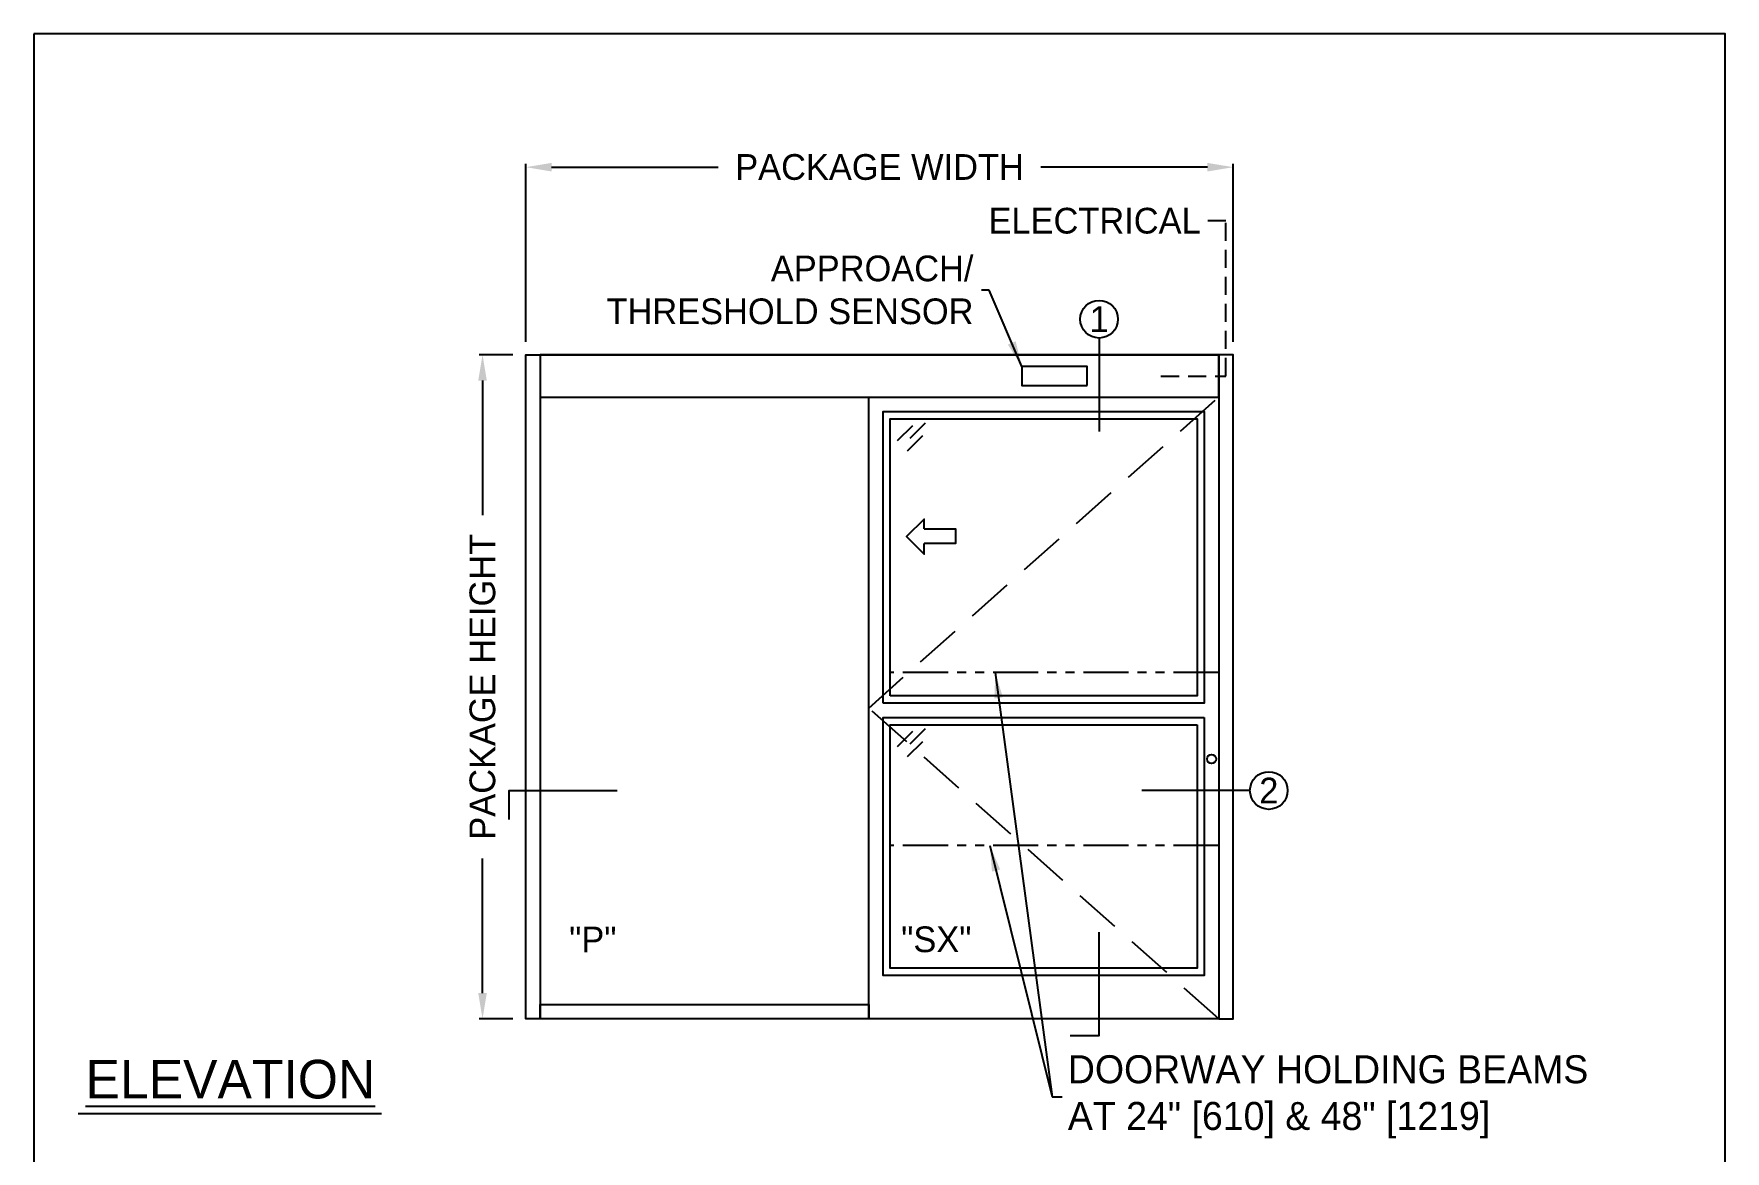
# Model space of a CAD drawing. Header units: inches. Extents: x 0 to 234, y -37 to 292.
# Drawn here: x 0 to 234.3, y 137.4 to 292.2 of the extents above; entities that cross this region are included whole.
import ezdxf

# ---------------------------------------------------------------- set-up
doc = ezdxf.new("R2010")
doc.units = ezdxf.units.IN
doc.header["$MEASUREMENT"] = 0
doc.header["$PDSIZE"] = -1
doc.linetypes.add('HIDDEN', pattern=[0.075, 0.05, -0.025])
doc.linetypes.add('PHANTOM', pattern=[2.5, 1.25, -0.25, 0.25, -0.25, 0.25, -0.25])
doc.layers.get('0').update_dxf_attribs({"lineweight": 25})
doc.layers.get('Defpoints').update_dxf_attribs({"lineweight": 0})
for name, color, linetype, lineweight in [('BO - ELEVATION', 7, 'HIDDEN', 25), ('DHB - ELEVATION', 7, 'PHANTOM', 25), ('DIM', 7, 'Continuous', 25), ('NOTES', 7, 'Continuous', 25), ('OBJECTS', 7, 'Continuous', 25)]:
    doc.layers.add(name, color=color, linetype=linetype, lineweight=lineweight)
doc.layers.add('ZOOM BOUNDARY', color=40, linetype='Continuous', lineweight=25, plot=False)
doc.styles.add('DIM', font='ARRomD.shx')
doc.dimstyles.get("Standard").update_dxf_attribs({"dimscale": 0, "dimtxt": 0.36, "dimasz": 0.4, "dimexe": 0.05, "dimexo": 0.2, "dimgap": 0.125, "dimtad": 0, "dimdec": 5, "dimzin": 0, "dimdsep": 46, "dimlunit": 4, "dimtxsty": 'DIM', "dimcen": 0.09, "dimclrd": 256, "dimclre": 256, "dimclrt": 256, "dimadec": 0, "dimazin": 0, "dimtfac": 1, "dimtdec": 4, "dimtofl": 0, "dimtmove": 0, "dimatfit": 3, "dimfxl": 1, "dimfrac": 2, "dimtolj": 1, "dimtzin": 0, "dimlwd": -1, "dimlwe": -1, "dimarcsym": 0})

# ---------------------------------------------------------------- blocks, each defined once
blk = doc.blocks.new('*D6706')
at = {"layer": 'Defpoints', "color": 0}
for p in [(62.17, 247.71), (68.17, 247.71), (68.17, 155.71)]:
    blk.add_point(p, dxfattribs=at)
at = {"layer": 'DIM'}
for p, q in [((66.38, 247.71), (61.72, 247.71)), ((62.17, 244.14), (62.17, 225.49)), ((62.17, 159.27), (62.17, 177.92)), ((66.38, 155.71), (61.72, 155.71))]:
    blk.add_line(p, q, dxfattribs=at)
for points in [[(62.76, 244.14), (61.57, 244.14), (62.17, 247.71)], [(61.57, 159.27), (62.76, 159.27), (62.17, 155.71)]]:
    blk.add_solid(points, dxfattribs=at)
at = {"layer": 'DIM', "insert": (62.17, 201.71), "char_height": 3.5644, "attachment_point": 5, "rotation": 90, "style": 'DIM'}
blk.add_mtext('\\A1;{PACKAGE HEIGHT}', dxfattribs=at)
blk = doc.blocks.new('pfeil1')
at = {"color": 0, "linetype": 'ByBlock', "lineweight": -2}
for points in [[(3.67, -15.77), (3.67, 0), (-3.67, 0), (-3.67, -15.77)], [(3.67, -15.77), (8.59, -15.77), (-0.26, -24.73), (-0.26, -24.73), (-9.1, -15.77), (-3.67, -15.77)]]:
    blk.add_lwpolyline(points, dxfattribs=at)
blk = doc.blocks.new('A$C12353')
for p, q in [((3.06, -0.94), (0.94, -3.06)), ((4.83, -0.59), (2.71, -2.71)), ((4.47, -2.35), (2.35, -4.47))]:
    blk.add_line(p, q)
blk = doc.blocks.new('*D6708')
at = {"layer": 'Defpoints', "color": 0}
for p in [(166.17, 273.71), (68.17, 247.71), (166.17, 247.71)]:
    blk.add_point(p, dxfattribs=at)
at = {"layer": 'DIM'}
for p, q in [((68.17, 249.49), (68.17, 274.15)), ((71.73, 273.71), (94.83, 273.71)), ((162.6, 273.71), (139.5, 273.71)), ((166.17, 249.49), (166.17, 274.15))]:
    blk.add_line(p, q, dxfattribs=at)
for points in [[(71.73, 274.3), (71.73, 273.11), (68.17, 273.71)], [(162.6, 273.11), (162.6, 274.3), (166.17, 273.71)]]:
    blk.add_solid(points, dxfattribs=at)
at = {"layer": 'DIM', "insert": (117.17, 273.71), "char_height": 3.5644, "attachment_point": 5, "style": 'DIM'}
blk.add_mtext('\\A1;{PACKAGE WIDTH}', dxfattribs=at)

msp = doc.modelspace()

# ---------------------------------------------------------------- linework, layer by layer
msp.add_line((48.184925, 142.520923), (6.162116, 142.520923))
at = {"linetype": 'HIDDEN', "ltscale": 50}
msp.add_lwpolyline([(156.165218, 244.768812), (165.165218, 244.768812), (165.165218, 266.26945), (162.165218, 266.26945)], dxfattribs=at)
for points in [[(70.165218, 247.706312), (70.165218, 155.706312), (68.165218, 155.706312), (68.165218, 247.706312), (70.165218, 247.706312)], [(70.165218, 247.706312), (164.165218, 247.706312)], [(164.165218, 247.706312), (164.165218, 155.706312), (166.165218, 155.706312), (166.165218, 247.706312), (164.165218, 247.706312)]]:
    msp.add_lwpolyline(points)
for points in [[(70.165218, 247.706312), (70.165218, 241.831312), (164.165218, 241.831312), (164.165218, 247.706312)], [(145.942777, 243.462378), (145.942777, 246.075245), (136.887659, 246.075245), (136.887659, 243.462378)], [(164.165218, 241.831312), (164.165218, 155.706312), (115.665218, 155.706312), (115.665218, 241.831312)], [(117.665218, 199.456312), (117.665218, 239.831312), (162.165218, 239.831312), (162.165218, 199.456312)], [(118.665218, 200.456312), (118.665218, 238.831312), (161.165218, 238.831312), (161.165218, 200.456312)], [(162.165218, 197.456312), (162.165218, 161.706312), (117.665218, 161.706312), (117.665218, 197.456312)], [(161.165218, 196.456312), (161.165218, 162.706312), (118.665218, 162.706312), (118.665218, 196.456312)], [(115.665218, 157.706312), (115.665218, 155.706312), (70.165218, 155.706312), (70.165218, 157.706312)]]:
    msp.add_lwpolyline(points, close=True)
msp.add_circle((163.165218, 191.706312), 0.625)
at = {"layer": 'BO - ELEVATION', "ltscale": 128.432}
for p, q in [((115.665218, 198.768812), (164.165218, 241.831312)), ((164.165218, 155.706312), (115.665218, 198.768812))]:
    msp.add_line(p, q, dxfattribs=at)
at = {"layer": 'DHB - ELEVATION', "ltscale": 5}
for p, q in [((164.165218, 203.706312), (118.665218, 203.706312)), ((164.165218, 179.706312), (118.665218, 179.706312))]:
    msp.add_line(p, q, dxfattribs=at)
at = {"layer": 'NOTES'}
for p, q in [((147.588959, 250.033438), (147.588959, 237.081312)), ((168.492344, 187.336008), (153.492344, 187.336008))]:
    msp.add_line(p, q, dxfattribs=at)
for points in [[(65.838092, 183.336008), (65.838092, 187.336008), (80.838092, 187.336008)], [(143.588959, 153.379185), (147.588959, 153.379185), (147.588959, 167.706312)]]:
    msp.add_lwpolyline(points, dxfattribs=at)
for centre in [(147.588959, 252.643993), (171.102899, 187.336008)]:
    msp.add_circle(centre, 2.610555, dxfattribs=at)
at = {"layer": 'ZOOM BOUNDARY'}
msp.add_lwpolyline([(0, 292.185157), (0, 50), (234.330436, 50), (234.330436, 292.185157)], close=True, dxfattribs=at)

# ---------------------------------------------------------------- block references
at = {"layer": 'OBJECTS'}
for p in [(118.665218, 238.831312), (118.665218, 196.456312)]:
    msp.add_blockref('A$C12353', p, dxfattribs=at)
at = {"layer": 'OBJECTS', "xscale": -0.2755905511810308, "yscale": 0.2755905511810308, "zscale": 0.2755905511811024, "rotation": 270}
msp.add_blockref('pfeil1', (127.708515, 222.584954), dxfattribs=at)

# ---------------------------------------------------------------- texts
at = {"layer": 'NOTES', "style": 'DIM'}
for s, insert, char_height, width, attachment_point in [('{ELECTRICAL}', (161.665218, 266.26945), 3.564, 30.83303571, 6), ('{1}', (147.588959, 252.643993), 3.564, 4, 5), ('{2}', (171.102899, 187.336008), 3.564, 4, 5), ('{"\\FARItal.shx|c0;P\\FARRomD.shx|c0;"}', (74.165218, 166.697728), 3.564, 4, 4), ('{"\\FARItal.shx|c0;SX\\FARROMD.SHX|c0;"}', (120.165218, 166.697728), 3.564, 4, 4), ('{\\LELEVATION}', (7.165218, 147.307282), 5.347, 40.05841409, 4)]:
    msp.add_mtext(s, dxfattribs=dict(at, insert=insert, char_height=char_height, width=width, attachment_point=attachment_point))
for s, insert, char_height, attachment_point in [('{APPROACH/\\PTHRESHOLD SENSOR}', (130.184823, 256.682941), 3.564, 6), ('{DOORWAY HOLDING BEAMS\\PAT 24" [610] & 48" [1219]}', (143.258695, 144.895178), 3.882, 4)]:
    msp.add_mtext(s, dxfattribs=dict(at, insert=insert, char_height=char_height, attachment_point=attachment_point))

# ---------------------------------------------------------------- dimensions: what is measured, and where the dimension line sits
at = {"layer": 'DIM'}
dim = msp.add_linear_dim(base=(166.165218, 273.706312), p1=(68.165218, 247.706312), p2=(166.165218, 247.706312), text='{PACKAGE WIDTH}', dimstyle='Standard', override={"dimscale": 8.911, "dimtxt": 0.4, "dimlfac": 1, "dimfxlon": 0}, dxfattribs=at)
dim.commit()
dim.dimension.update_dxf_attribs({"geometry": '*D6708', "text_midpoint": (117.165218, 273.706312)})
dim = msp.add_linear_dim(base=(62.165218, 247.706312), p1=(68.165218, 155.706312), p2=(68.165218, 247.706312), angle=90, text='{PACKAGE HEIGHT}', dimstyle='Standard', override={"dimscale": 8.911, "dimtxt": 0.4, "dimlfac": 1, "dimlunit": 5, "dimfxlon": 0, "dimtolj": 1}, dxfattribs=at)
dim.commit()
dim.dimension.update_dxf_attribs({"geometry": '*D6706', "text_midpoint": (62.165218, 201.706312)})

# ---------------------------------------------------------------- leaders
at = {"layer": 'NOTES', "annotation_type": 0, "has_hookline": 1}
for points, hookline_direction, text_width in [([(136.887659, 246.075245), (132.372322, 256.682941), (131.298698, 256.682941)], 1, 54.154768), ([(133.199912, 203.706312), (141.071196, 144.895178), (142.14482, 144.895178)], 0, 87.454759), ([(132.464786, 179.706312), (141.071196, 144.895178), (142.459445, 144.895178)], 0, 87.454759)]:
    msp.add_leader(points, dimstyle='Standard', override={"dimscale": 8.911, "dimasz": 0.4}, dxfattribs=dict(at, hookline_direction=hookline_direction, text_width=text_width))

doc.saveas('drawing.dxf')
